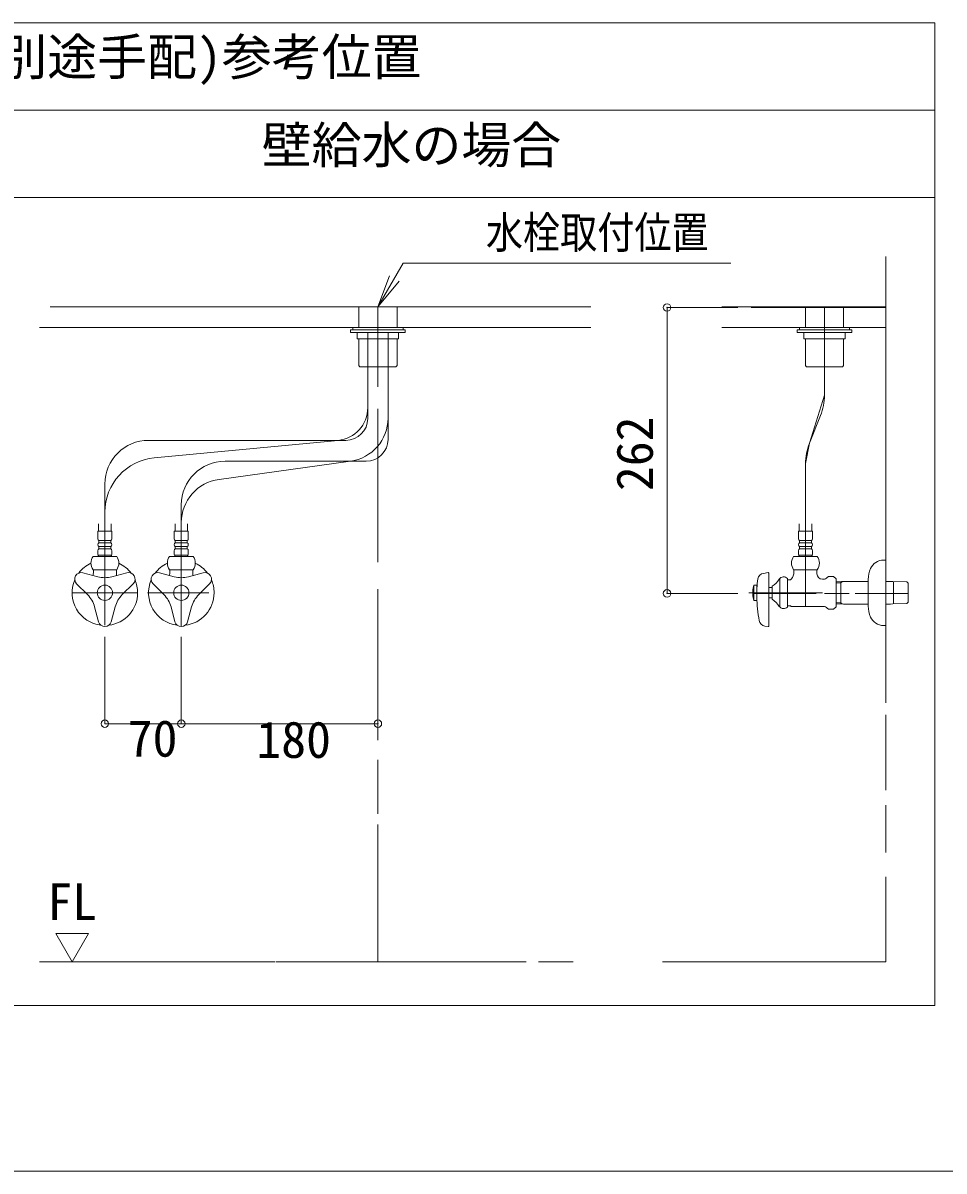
# Model space of a CAD drawing. Units: millimetres, scale not verified. Extents: x -1002 to 1002, y -687 to 676.
# Drawn here: x 343.7 to 712.7, y -687.1 to -226.9 of the extents above; entities that cross this region are included whole.
import ezdxf
from ezdxf.enums import TextEntityAlignment as Align

# ---------------------------------------------------------------- set-up
doc = ezdxf.new("R2010")
doc.units = ezdxf.units.MM
doc.header["$LTSCALE"] = 5
doc.header["$PDMODE"] = 32
doc.header["$PDSIZE"] = 3
doc.layers.add('F-0', color=7, linetype='Continuous', lineweight=15)
doc.styles.add('ＭＳ ゴシック', font='')
doc.styles.get('ＭＳ ゴシック').set_extended_font_data('MS Gothic')

msp = doc.modelspace()

# ---------------------------------------------------------------- linework, layer by layer
at = {"layer": 'F-0', "lineweight": 18}
for p, q in [((-34.717, -226.926), (709.033, -226.926)), ((-34.717, -261.926), (709.033, -261.926))]:
    msp.add_line(p, q, dxfattribs=at)
at = {"layer": 'F-0'}
for p, q in [((337.158, -296.926), (709.033, -296.926)), ((689.345, -320.551), (689.345, -340.951)), ((689.345, -320.551), (689.345, -384.769)), ((485.908, -340.676), (496.011, -323.176)), ((496.011, -323.176), (627.261, -323.176)), ((485.908, -340.676), (490.576, -328.215)), ((485.908, -340.676), (492.47, -329.309)), ((485.908, -340.676), (494.365, -330.403)), ((354.555, -340.676), (571.22, -340.676)), ((571.22, -340.676), (355.244, -340.676)), ((478.251, -340.676), (478.251, -348.988)), ((485.908, -340.7), (485.908, -372.713)), ((493.564, -348.988), (493.564, -340.676)), ((636.679, -340.951), (635.5, -340.951)), ((689.345, -340.951), (636.679, -340.951)), ((657.189, -348.988), (657.189, -340.676)), ((664.845, -376.102), (664.845, -340.676)), ((672.501, -340.676), (672.501, -348.988)), ((689.345, -340.951), (689.345, -365.794)), ((350.283, -348.988), (359.039, -348.988)), ((571.22, -348.988), (355.145, -348.988)), ((475.845, -348.988), (495.97, -348.988)), ((475.845, -349.863), (475.845, -348.988)), ((495.97, -348.988), (495.97, -349.863)), ((623.72, -348.988), (636.473, -348.988)), ((689.345, -348.988), (635.492, -348.988)), ((635.725, -348.988), (689.345, -348.988)), ((654.783, -348.988), (654.783, -349.863)), ((674.908, -348.988), (654.783, -348.988)), ((674.908, -349.863), (674.908, -348.988)), ((474.97, -349.863), (474.97, -350.957)), ((496.845, -349.863), (474.97, -349.863)), ((474.97, -350.957), (496.845, -350.957)), ((495.97, -349.863), (475.845, -349.863)), ((494.22, -350.957), (477.595, -350.957)), ((477.595, -350.957), (477.595, -353.582)), ((477.595, -353.582), (494.22, -353.582)), ((478.251, -353.582), (478.251, -364.257)), ((481.836, -381.144), (481.836, -350.843)), ((481.836, -381.144), (481.836, -353.582)), ((489.979, -385.256), (489.979, -350.997)), ((489.979, -385.256), (489.979, -353.582)), ((493.564, -364.257), (493.564, -353.582)), ((494.22, -353.582), (494.22, -350.957)), ((496.845, -350.957), (496.845, -349.863)), ((496.845, -350.519), (496.845, -350.957)), ((653.908, -350.957), (653.908, -349.863)), ((653.908, -349.863), (675.783, -349.863)), ((653.908, -350.519), (653.908, -350.957)), ((675.783, -350.957), (653.908, -350.957)), ((654.783, -349.863), (674.908, -349.863)), ((656.533, -350.957), (673.158, -350.957)), ((656.533, -353.582), (656.533, -350.957)), ((673.158, -353.582), (656.533, -353.582)), ((657.189, -364.257), (657.189, -353.582)), ((672.501, -353.582), (672.501, -364.257)), ((673.158, -350.957), (673.158, -353.582)), ((675.783, -349.863), (675.783, -350.957)), ((478.58, -364.585), (478.251, -364.257)), ((478.689, -364.694), (478.58, -364.585)), ((478.689, -364.694), (492.733, -364.694)), ((492.733, -364.694), (493.126, -364.694)), ((493.236, -364.585), (493.126, -364.694)), ((493.564, -364.257), (493.236, -364.585)), ((657.189, -364.257), (657.517, -364.585)), ((657.517, -364.585), (657.626, -364.694)), ((658.02, -364.694), (657.626, -364.694)), ((672.064, -364.694), (658.02, -364.694)), ((672.064, -364.694), (672.173, -364.585)), ((672.173, -364.585), (672.501, -364.257)), ((481.836, -385.46), (481.836, -381.144)), ((485.908, -381.566), (485.908, -443.046)), ((689.345, -379.888), (689.345, -396.866)), ((489.979, -393.842), (489.979, -385.256)), ((663.256, -384.287), (658.786, -395.367)), ((394.033, -394.21), (469.957, -394.21)), ((396.332, -401.229), (469.957, -394.21)), ((473.086, -394.21), (469.957, -394.21)), ((689.345, -392.597), (689.345, -409.2)), ((422.268, -409.844), (474.869, -402.592)), ((424.658, -402.592), (474.869, -402.592)), ((481.229, -402.592), (474.869, -402.592)), ((657.197, -403.552), (657.197, -460.769)), ((689.345, -402.322), (689.345, -494.444)), ((376.533, -411.71), (376.533, -423.005)), ((689.345, -418.45), (689.345, -499.401)), ((376.533, -423.005), (376.533, -468.329)), ((376.533, -423.005), (376.533, -468.329)), ((407.158, -420.092), (407.158, -427.18)), ((374.023, -427.647), (374.022, -430.669)), ((379.053, -430.669), (379.054, -427.647)), ((404.648, -427.647), (404.647, -430.669)), ((407.158, -427.18), (407.158, -468.863)), ((407.158, -427.18), (407.158, -468.863)), ((409.678, -430.669), (409.679, -427.647)), ((654.677, -430.669), (654.676, -427.647)), ((659.706, -427.647), (659.707, -430.669)), ((379.333, -430.669), (373.733, -430.669)), ((373.733, -430.669), (373.733, -433.623)), ((379.333, -433.623), (379.333, -430.669)), ((409.958, -430.669), (404.358, -430.669)), ((404.358, -430.669), (404.358, -433.623)), ((409.958, -433.623), (409.958, -430.669)), ((654.397, -430.669), (659.997, -430.669)), ((654.397, -433.623), (654.397, -430.669)), ((659.997, -430.669), (659.997, -433.623)), ((374.126, -434.388), (378.939, -434.388)), ((374.126, -435.263), (374.126, -434.388)), ((378.939, -435.263), (374.126, -435.263)), ((374.126, -436.794), (378.939, -436.794)), ((374.126, -437.669), (374.126, -436.794)), ((378.939, -434.388), (378.939, -435.263)), ((378.939, -436.794), (378.939, -437.669)), ((404.751, -434.388), (409.564, -434.388)), ((404.751, -435.263), (404.751, -434.388)), ((409.564, -435.263), (404.751, -435.263)), ((404.751, -436.794), (409.564, -436.794)), ((404.751, -437.669), (404.751, -436.794)), ((409.564, -434.388), (409.564, -435.263)), ((409.564, -436.794), (409.564, -437.669)), ((659.603, -434.388), (654.791, -434.388)), ((654.791, -434.388), (654.791, -435.263)), ((654.791, -435.263), (659.603, -435.263)), ((659.603, -436.794), (654.791, -436.794)), ((654.791, -436.794), (654.791, -437.669)), ((659.603, -435.263), (659.603, -434.388)), ((659.603, -437.669), (659.603, -436.794)), ((371.777, -440.732), (381.288, -440.732)), ((373.733, -438.435), (373.733, -439.857)), ((378.939, -437.669), (374.126, -437.669)), ((374.17, -440.294), (378.895, -440.294)), ((379.333, -439.857), (379.333, -438.435)), ((402.402, -440.732), (411.913, -440.732)), ((404.358, -438.435), (404.358, -439.857)), ((409.564, -437.669), (404.751, -437.669)), ((404.795, -440.294), (409.52, -440.294)), ((409.958, -439.857), (409.958, -438.435)), ((661.953, -440.732), (652.441, -440.732)), ((654.397, -439.857), (654.397, -438.435)), ((654.791, -437.669), (659.603, -437.669)), ((659.559, -440.294), (654.834, -440.294)), ((659.997, -438.435), (659.997, -439.857)), ((381.288, -446.113), (371.777, -446.113)), ((371.939, -446.113), (371.939, -446.994)), ((371.939, -446.113), (372.447, -446.113)), ((372.447, -446.113), (380.618, -446.113)), ((380.618, -446.113), (381.126, -446.113)), ((381.126, -446.113), (381.126, -446.994)), ((411.913, -446.113), (402.402, -446.113)), ((402.564, -446.113), (402.564, -446.994)), ((402.564, -446.113), (403.072, -446.113)), ((403.072, -446.113), (411.243, -446.113)), ((411.243, -446.113), (411.751, -446.113)), ((411.751, -446.113), (411.751, -446.994)), ((652.441, -446.113), (661.953, -446.113)), ((652.603, -446.113), (653.111, -446.113)), ((652.603, -446.113), (652.603, -446.994)), ((653.111, -446.113), (661.282, -446.113)), ((661.282, -446.113), (661.791, -446.113)), ((689.345, -442.176), (688.47, -442.176)), ((689.345, -442.176), (689.345, -468.294)), ((367.74, -447.296), (373.702, -448.894)), ((385.325, -447.296), (379.364, -448.894)), ((381.126, -446.994), (381.126, -447.644)), ((398.365, -447.296), (404.327, -448.894)), ((415.95, -447.296), (409.989, -448.894)), ((411.751, -446.994), (411.751, -447.644)), ((640.371, -447.512), (642.291, -447.242)), ((642.541, -447.459), (642.541, -468.612)), ((646.885, -451.505), (646.885, -449.575)), ((649.978, -461.019), (649.978, -449.582)), ((651.25, -450.051), (651.469, -449.832)), ((663.978, -449.832), (664.38, -449.832)), ((666.384, -448.733), (665.926, -449.191)), ((668.458, -448.733), (666.384, -448.733)), ((668.458, -448.733), (669.447, -449.723)), ((669.447, -460.879), (669.447, -449.723)), ((669.447, -450.865), (671.634, -450.819)), ((672.338, -450.794), (671.416, -451.327)), ((671.416, -450.819), (671.416, -459.783)), ((671.634, -450.819), (672.557, -450.794)), ((682.345, -449.961), (682.345, -460.64)), ((689.345, -450.794), (691.274, -450.794)), ((691.274, -450.794), (692.197, -450.819)), ((692.197, -450.819), (697.814, -450.939)), ((692.416, -451.327), (692.416, -450.819)), ((363.408, -455.301), (389.658, -455.301)), ((389.658, -455.301), (363.408, -455.301)), ((365.204, -451.688), (369.569, -456.053)), ((387.861, -451.688), (383.497, -456.053)), ((393.592, -455.301), (396.785, -455.301)), ((394.033, -455.301), (418.232, -455.301)), ((395.829, -451.688), (400.194, -456.053)), ((418.486, -451.688), (414.122, -456.053)), ((485.908, -453.866), (485.908, -514.362)), ((664.084, -455.301), (634.483, -455.301)), ((636.503, -452.238), (636.359, -452.785)), ((636.503, -452.238), (637.728, -452.238)), ((636.503, -452.238), (636.503, -458.363)), ((637.728, -458.363), (637.728, -452.238)), ((642.541, -453.223), (643.853, -453.223)), ((643.853, -452.676), (643.853, -457.926)), ((646.885, -451.505), (646.885, -459.096)), ((669.447, -451.38), (671.416, -451.332)), ((692.416, -459.783), (692.416, -451.327)), ((697.814, -450.939), (698.322, -451.475)), ((698.322, -451.476), (698.322, -451.475)), ((698.322, -451.691), (698.322, -451.476)), ((698.322, -458.91), (698.322, -451.691)), ((661.533, -455.553), (636.503, -455.553)), ((643.853, -457.379), (642.541, -457.379)), ((674.758, -455.553), (664.79, -455.553)), ((671.416, -459.269), (669.447, -459.221)), ((671.634, -459.783), (669.447, -459.736)), ((671.416, -459.274), (672.338, -459.807)), ((672.557, -459.807), (671.634, -459.783)), ((681.916, -459.807), (672.557, -459.807)), ((698.322, -455.553), (677.13, -455.553)), ((682.345, -459.807), (681.916, -459.807)), ((691.274, -459.807), (689.345, -459.807)), ((692.197, -459.783), (691.274, -459.807)), ((697.814, -459.662), (692.197, -459.783)), ((698.322, -459.127), (697.814, -459.662)), ((698.322, -459.126), (698.322, -458.91)), ((698.322, -459.127), (698.322, -459.126)), ((373.997, -466.918), (372.4, -460.956)), ((379.068, -466.918), (380.666, -460.956)), ((404.622, -466.918), (403.025, -460.956)), ((409.693, -466.918), (411.291, -460.956)), ((649.978, -460.551), (650.634, -460.551)), ((650.634, -460.551), (651.25, -460.551)), ((651.25, -460.551), (651.469, -460.769)), ((651.469, -460.769), (664.38, -460.769)), ((666.384, -461.868), (665.926, -461.41)), ((640.885, -468.63), (642.291, -468.828)), ((485.908, -484.36), (485.908, -511.903)), ((689.345, -504.167), (689.345, -534.479)), ((485.908, -522.231), (485.908, -543.897)), ((689.345, -540.389), (689.345, -559.338)), ((485.908, -548.166), (485.908, -603.176)), ((689.345, -569.175), (689.345, -603.176)), ((356.845, -591.809), (369.97, -591.809)), ((363.408, -603.176), (356.845, -591.809)), ((369.97, -591.809), (363.408, -603.176)), ((350.283, -603.176), (423.129, -603.176)), ((363.408, -603.176), (414.931, -603.176)), ((423.129, -603.176), (444.647, -603.176)), ((425.178, -603.176), (434.742, -603.176)), ((444.988, -603.176), (543.246, -603.176)), ((454.21, -603.176), (545.353, -603.176)), ((550.317, -603.176), (564.081, -603.176)), ((599.944, -603.176), (689.345, -603.176)), ((623.72, -603.176), (689.345, -603.176)), ((-1002.086, -687.064), (1002.034, -687.064))]:
    msp.add_line(p, q, dxfattribs=at)
at = {"layer": 'F-0', "color": 4, "lineweight": 9}
for p, q in [((601.759, -340.951), (601.759, -455.553)), ((601.759, -340.951), (630.089, -340.951)), ((601.759, -455.553), (630.089, -455.553)), ((376.533, -507.762), (376.533, -472.94)), ((407.158, -507.762), (407.158, -472.94)), ((485.908, -507.762), (485.908, -472.94)), ((376.533, -507.762), (407.158, -507.762)), ((407.158, -507.762), (485.908, -507.762))]:
    msp.add_line(p, q, dxfattribs=at)
at = {"layer": 'F-0', "lineweight": 18}
msp.add_lwpolyline([(709.033, -226.926), (709.033, -620.676), (337.158, -620.676)], dxfattribs=at)
at = {"layer": 'F-0'}
for points in [[(623.72, -340.676), (636.44, -340.676), (689.345, -340.676)], [(657.197, -460.769), (657.197, -403.552), (658.786, -395.367), (664.845, -376.102), (664.845, -340.676)], [(493.126, -364.694), (493.083, -364.694), (485.033, -364.694)], [(657.626, -364.694), (657.67, -364.694), (665.72, -364.694)], [(374.126, -440.294), (373.908, -440.513), (373.908, -440.732)], [(379.158, -440.732), (379.158, -440.513), (378.939, -440.294)], [(404.751, -440.294), (404.533, -440.513), (404.533, -440.732)], [(409.783, -440.732), (409.783, -440.513), (409.564, -440.294)], [(654.572, -440.732), (654.572, -440.513), (654.791, -440.294)], [(659.603, -440.294), (659.822, -440.513), (659.822, -440.732)], [(661.791, -446.113), (661.791, -446.994), (661.791, -447.644)], [(651.25, -450.051), (650.634, -450.051), (649.978, -450.051)], [(672.557, -450.794), (681.916, -450.794), (682.345, -450.794)], [(637.728, -458.363), (636.503, -458.363), (636.385, -457.926)], [(646.885, -459.096), (646.885, -460.769), (646.885, -460.915)], [(669.447, -460.879), (668.458, -461.868), (666.384, -461.868)], [(688.47, -468.426), (689.345, -468.426), (689.345, -468.294)]]:
    msp.add_lwpolyline(points, dxfattribs=at)
for centre in [(376.533, -455.301), (407.158, -455.301)]:
    msp.add_circle(centre, 3.062, dxfattribs=at)
for centre, radius, start, end in [((642.97, -376.102), 21.875, 338.02737, 0), ((468.711, -381.144), 13.125, 275.44583, 360), ((473.086, -385.46), 8.75, 270, 0), ((472.479, -385.256), 17.5, 277.84996, 0), ((394.033, -411.71), 17.5, 90, 180), ((481.229, -393.842), 8.75, 270, 0), ((679.072, -403.552), 21.875, 158.02737, 180), ((398.408, -423.005), 21.875, 95.44583, 180), ((424.658, -420.092), 17.5, 90, 180), ((424.658, -427.18), 17.5, 97.84996, 180), ((374.674, -433.623), 0.941, 180, 234.43222), ((374.674, -436.029), 0.941, 125.56778, 234.43222), ((378.391, -433.623), 0.941, 305.56778, 0), ((378.391, -436.029), 0.941, 305.56778, 54.43222), ((405.299, -433.623), 0.941, 180, 234.43222), ((405.299, -436.029), 0.941, 125.56778, 234.43222), ((409.016, -433.623), 0.941, 305.56778, 0), ((409.016, -436.029), 0.941, 305.56778, 54.43222), ((655.338, -433.623), 0.941, 180, 234.43222), ((655.338, -436.029), 0.941, 125.56778, 234.43222), ((659.056, -433.623), 0.941, 305.56778, 0), ((659.056, -436.029), 0.941, 305.56778, 54.43222), ((375.767, -443.423), 4.812, 146.00705, 213.99295), ((374.674, -438.435), 0.941, 125.56778, 180), ((374.17, -439.857), 0.438, 180, 270), ((378.895, -439.857), 0.438, 270, 0), ((378.391, -438.435), 0.941, 0, 54.43222), ((377.298, -443.423), 4.812, 326.00705, 33.99295), ((406.392, -443.423), 4.812, 146.00705, 213.99295), ((405.299, -438.435), 0.941, 125.56778, 180), ((404.795, -439.857), 0.438, 180, 270), ((409.52, -439.857), 0.438, 270, 0), ((409.016, -438.435), 0.941, 0, 54.43222), ((407.923, -443.423), 4.812, 326.00705, 33.99295), ((656.431, -443.423), 4.812, 146.00705, 213.99295), ((654.834, -439.857), 0.438, 180, 270), ((655.338, -438.435), 0.941, 125.56778, 180), ((659.559, -439.857), 0.438, 270, 0), ((659.056, -438.435), 0.941, 0, 54.43222), ((657.962, -443.423), 4.812, 326.00705, 33.99295), ((376.533, -455.301), 13.125, 115.15066, 143.05689), ((376.533, -455.301), 13.125, 36.94311, 64.84934), ((407.158, -455.301), 13.125, 115.15066, 143.05689), ((407.158, -455.301), 13.125, 36.94311, 64.84934), ((693.283, -449.961), 10.938, 156.44354, 180), ((688.47, -447.863), 5.688, 90, 156.44354), ((376.533, -455.301), 13.125, 156.94311, 263.05689), ((367.061, -449.832), 2.625, 75, 225), ((367.82, -446.994), 4.119, 340.64106, 0), ((376.533, -438.329), 10.938, 255, 285), ((383.314, -447.644), 2.188, 180, 199.83613), ((386.005, -449.832), 2.625, 315, 105), ((376.533, -455.301), 13.125, 0, 23.05689), ((407.158, -455.301), 13.125, 156.94311, 263.05689), ((397.686, -449.832), 2.625, 75, 225), ((398.445, -446.994), 4.119, 340.64106, 0), ((407.158, -438.329), 10.938, 255, 285), ((413.939, -447.644), 2.188, 180, 199.83613), ((416.63, -449.832), 2.625, 315, 105), ((407.158, -455.301), 13.125, 0, 23.05689), ((670.502, -455.141), 32.812, 170.40851, 177.22136), ((640.736, -450.111), 2.625, 98.00409, 170.40851), ((642.322, -447.459), 0.219, 0, 98.00409), ((637.988, -443.967), 10.5, 303.95919, 326.04081), ((648.447, -451.144), 2.188, 45.573, 143.1301), ((648.484, -446.994), 4.119, 316.4444, 0), ((663.978, -447.644), 2.188, 180, 270), ((664.38, -447.644), 2.188, 270, 315), ((376.533, -455.301), 13.125, 276.94311, 0), ((407.158, -455.301), 13.125, 276.94311, 0), ((647.003, -455.301), 10.938, 166.70293, 180), ((647.003, -455.301), 10.938, 180, 193.29707), ((361.835, -463.787), 10.938, 15, 45), ((391.231, -463.787), 10.938, 135, 165), ((392.46, -463.787), 10.938, 15, 45), ((421.856, -463.787), 10.938, 135, 165), ((647.003, -455.301), 10.938, 193.29707, 193.88654), ((703.353, -455.301), 65.648, 181.52753, 189.8029), ((637.988, -466.635), 10.5, 33.95919, 56.04081), ((648.447, -459.457), 2.188, 216.8699, 314.427), ((664.38, -462.957), 2.188, 45, 90), ((693.283, -460.64), 10.938, 180, 203.55646), ((376.533, -466.238), 2.625, 195, 345), ((407.158, -466.238), 2.625, 195, 345), ((641.25, -466.031), 2.625, 189.8029, 262), ((642.322, -468.612), 0.219, 262, 0), ((688.47, -462.738), 5.688, 203.55646, 270)]:
    msp.add_arc(centre, radius, start, end, dxfattribs=at)
at = {"layer": 'F-0', "color": 6}
for p in [(601.759, -340.951), (601.759, -455.553), (376.533, -507.762), (407.158, -507.762), (485.908, -507.762)]:
    msp.add_point(p, dxfattribs=at)

# ---------------------------------------------------------------- texts
at = {"layer": 'F-0', "style": 'ＭＳ ゴシック'}
for s, p in [('止水栓(別途手配)参考位置', (263.477, -252.242)), ('壁給水の場合', (439.362, -287.571)), ('70', (385.675, -525.392)), ('180', (437.195, -525.884)), ('FL', (353.476, -590.789))]:
    msp.add_text(s, height=14.66, dxfattribs=at).set_placement(p, align=Align.BOTTOM_LEFT)
at = {"layer": 'F-0', "style": 'ＭＳ ゴシック', "width": 0.85}
msp.add_text('水栓取付位置', height=12.83, dxfattribs=at).set_placement((529.162, -321.143), align=Align.BOTTOM_LEFT)
at = {"layer": 'F-0', "style": 'ＭＳ ゴシック'}
msp.add_text('262', height=14.66, rotation=90, dxfattribs=at).set_placement((600.464, -414.556), align=Align.BOTTOM_LEFT)

doc.saveas('drawing.dxf')
